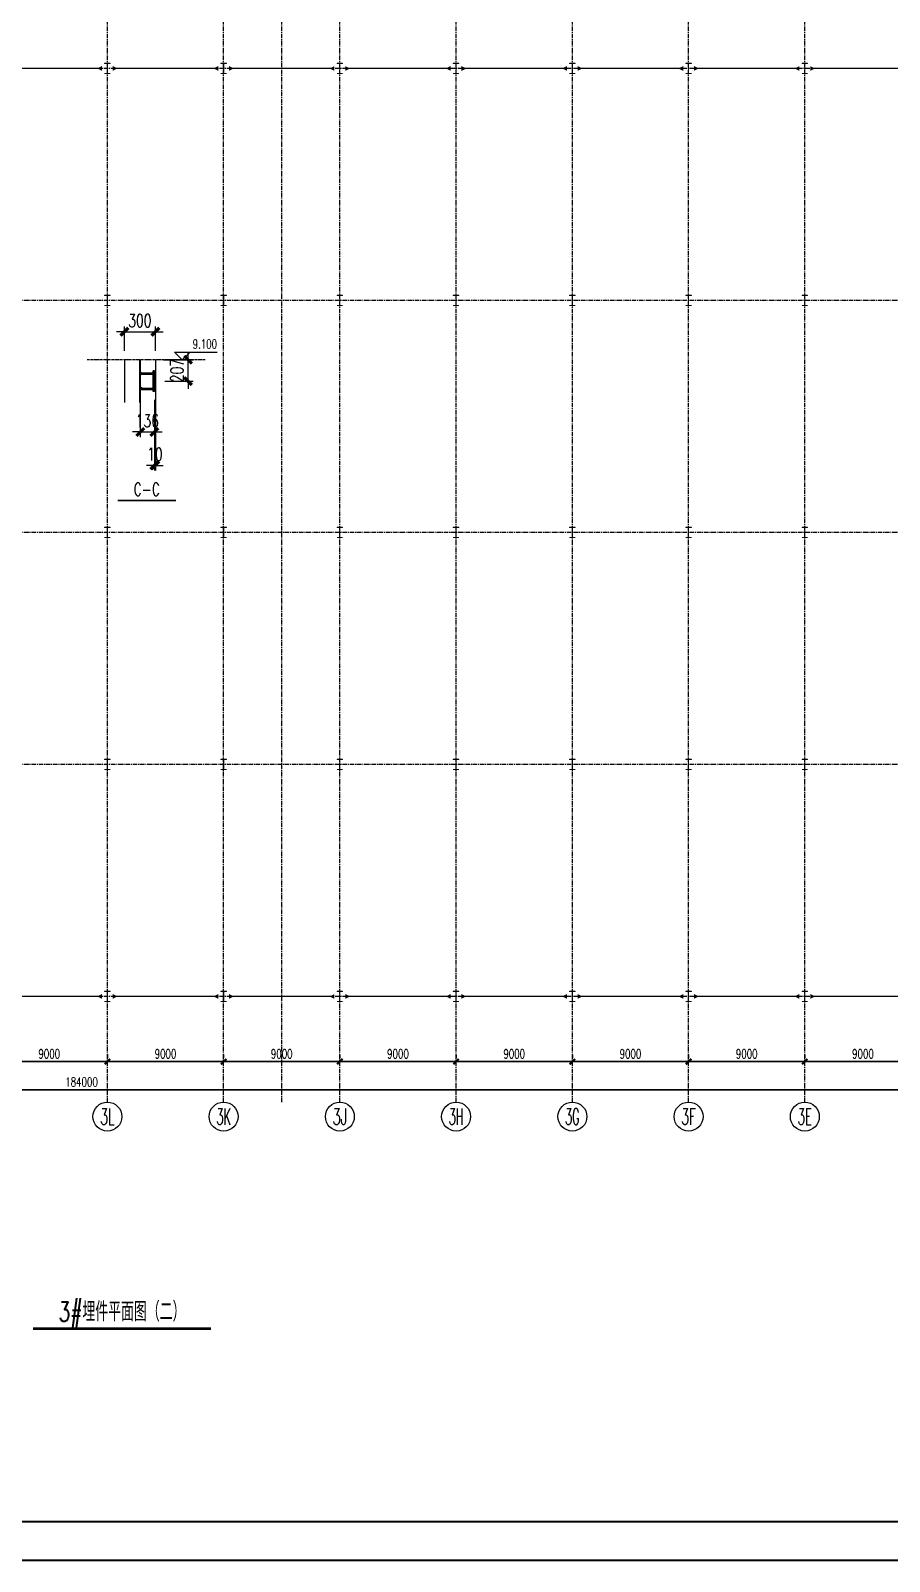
# Model space of a CAD drawing. Extents: x 782294 to 1727252, y -631030 to 17645.
# Drawn here: x 1340188 to 1406681, y -631030 to -512591 of the extents above; entities that cross this region are included whole.
import ezdxf
from ezdxf.enums import TextEntityAlignment as Align

# ---------------------------------------------------------------- set-up
doc = ezdxf.new("R2010")
doc.units = 0
for name, pattern in [('CENTER', [2, 1.25, -0.25, 0.25, -0.25]), ('ZN-CENTER', [2, 1.25, -0.25, 0.25, -0.25]), ('ZN-DASH', [0.35, 0.25, -0.1])]:
    doc.linetypes.add(name, pattern=pattern)
doc.layers.get('Defpoints').update_dxf_attribs({"color": 210})
for name, color, linetype in [('!ZN3-铝板幕墙-3', 3, 'Continuous'), ('!ZN5-钢材投影-40', 40, 'Continuous'), ('!ZN5-钢材断面-2', 2, 'Continuous'), ('!ZN6-虚线-8', 8, 'ZN-DASH'), ('!ZN6-轴线-1', 1, 'ZN-CENTER'), ('0-cxFrame', 155, 'Continuous'), ('3符号', 3, 'Continuous'), ('A-WINDOW', 140, 'Continuous'), ('DIM', 173, 'Continuous'), ('DOTE', 1, 'CENTER'), ('结构轮廓线', 1, 'Continuous')]:
    doc.layers.add(name, color=color, linetype=linetype)
for name, color, linetype, lineweight in [('0-cxText', 131, 'Continuous', 25), ('S-bea', 40, 'Continuous', 0), ('S-col', 2, 'Continuous', 0), ('梁', 4, 'Continuous', 18), ('砼柱', 2, 'Continuous', 35), ('细线', 11, 'Continuous', 9)]:
    doc.layers.add(name, color=color, linetype=linetype, lineweight=lineweight)
doc.styles.add('_TCH_AXIS', font='COMPLEX', dxfattribs={"bigfont": 'GBCBIG'})
doc.styles.add('cx_tuming', font='simhei.ttf')
doc.styles.add('cx_tuqian1', font='')
doc.styles.add('DHTEXT-1', font='romans.shx', dxfattribs={"width": 0.7, "bigfont": 'chinese.shx'})
doc.styles.add('卓越符号', font='ROMANS.shx', dxfattribs={"width": 0.7, "bigfont": 'CHINESE.shx'})
doc.styles.add('黑体', font='simhei.ttf', dxfattribs={"height": 12})
doc.styles.get('cx_tuqian1').set_extended_font_data('SimSun')
doc.dimstyles.new('ZN280', dxfattribs={"dimscale": 280, "dimtxt": 2.5, "dimasz": 1.5, "dimexe": 1, "dimexo": 2, "dimgap": 0.9, "dimtad": 1, "dimdec": 0, "dimdsep": 46, "dimtxsty": 'DHTEXT-1', "dimblk": 'ARCHTICK', "dimcen": 2.5, "dimclrd": 173, "dimclre": 173, "dimclrt": 7, "dimazin": 2, "dimtfac": 1, "dimtdec": 0, "dimtix": 1, "dimtmove": 2, "dimatfit": 3, "dimfxl": 0, "dimarcsym": 0})
doc.dimstyles.new('ZN50', dxfattribs={"dimscale": 50, "dimtxt": 2.5, "dimasz": 1.5, "dimexe": 1, "dimexo": 2, "dimgap": 0.9, "dimtad": 1, "dimdec": 0, "dimdsep": 46, "dimtxsty": 'DHTEXT-1', "dimblk": 'ARCHTICK', "dimcen": 2.5, "dimclrd": 173, "dimclre": 173, "dimclrt": 7, "dimazin": 2, "dimtfac": 1, "dimtdec": 0, "dimtix": 1, "dimtmove": 2, "dimatfit": 3, "dimfxl": 0, "dimtolj": 1, "dimtzin": 12, "dimarcsym": 0})

# ---------------------------------------------------------------- blocks, each defined once
blk = doc.blocks.new('TK22.A1 L(Dragon)')
at = {"layer": '0-cxFrame', "color": 7, "const_width": 0.5}
blk.add_lwpolyline([(0, 0), (-841, 0), (-841, 594), (0, 594)], close=True, dxfattribs=at)
at = {"layer": '0-cxFrame', "const_width": 0.5}
blk.add_lwpolyline([(-80, 10), (-821, 10), (-821, 584), (-80, 584)], close=True, dxfattribs=at)
at = {"style": '黑体', "flags": 4}
blk.add_attdef('图幅', text='', height=3.3, dxfattribs=at).set_placement((-40, 3), align=Align.RIGHT)
at = {"layer": '0-cxText', "flags": 4}
for tag, height, style, p in [('建设单位', 3.5, 'cx_tuming', (-45, 240)), ('项目名称', 3.5, 'cx_tuming', (-45, 210)), ('子项名称', 3.5, 'cx_tuming', (-45, 180)), ('工程编号', 3.3, 'cx_tuqian1', (-35, 165)), ('图名1', 3.5, 'cx_tuming', (-45, 87)), ('图名2', 3.5, 'cx_tuming', (-45, 79)), ('图名3', 3.5, 'cx_tuming', (-45, 71)), ('出图日期', 3.3, 'cx_tuqian1', (-39, 60)), ('专业', 3.3, 'cx_tuqian1', (-55, 52)), ('图号', 3.3, 'cx_tuqian1', (-55, 44)), ('版次', 3.3, 'cx_tuqian1', (-20, 44))]:
    blk.add_attdef(tag, text='', height=height, dxfattribs=dict(at, style=style)).set_placement(p, align=Align.MIDDLE)
at = {"layer": 'Defpoints', "color": 6, "flags": 4}
for tag, height, style, p in [('tufu', 3.3, '黑体', (-12, 12)), ('dwfname', 4, 'cx_tuqian1', (-80, 3))]:
    blk.add_attdef(tag, text='', height=height, dxfattribs=dict(at, style=style)).set_placement(p, align=Align.RIGHT)
blk = doc.blocks.new('_ArchTick')
at = {"color": 0, "linetype": 'ByBlock', "const_width": 0.4}
blk.add_lwpolyline([(-0.5, -0.5), (0.5, 0.5)], dxfattribs=at)
blk = doc.blocks.new('*D245')
at = {"layer": 'Defpoints', "color": 0, "ltscale": 500, "transparency": 16777216}
for p in [(1301718, -462618), (1301418, -462903), (1301718, -462903)]:
    blk.add_point(p, dxfattribs=at)
at = {"layer": 'DIM', "color": 173, "linetype": 'ByBlock', "lineweight": -2, "ltscale": 500, "transparency": 16777216}
for p, q in [((1301418, -462618), (1301343, -462618)), ((1301418, -462803), (1301418, -462568)), ((1301418, -462618), (1301718, -462618)), ((1301718, -462803), (1301718, -462568)), ((1301718, -462618), (1301793, -462618))]:
    blk.add_line(p, q, dxfattribs=at)
at = {"layer": 'DIM', "color": 173, "lineweight": -2, "ltscale": 500, "transparency": 16777216, "xscale": 75, "yscale": 75, "zscale": 75}
blk.add_blockref('_ArchTick', (1301418, -462618), dxfattribs=at)
at = {"layer": 'DIM', "color": 173, "lineweight": -2, "ltscale": 500, "transparency": 16777216, "xscale": 75, "yscale": 75, "zscale": 75, "rotation": 180}
blk.add_blockref('_ArchTick', (1301718, -462618), dxfattribs=at)
at = {"layer": 'DIM', "color": 7, "ltscale": 500, "transparency": 16777216, "insert": (1301568, -462510), "char_height": 125, "attachment_point": 5, "style": 'DHTEXT-1'}
blk.add_mtext('\\A1;300', dxfattribs=at)
blk = doc.blocks.new('*D246')
at = {"layer": 'Defpoints', "color": 0, "ltscale": 500, "transparency": 16777216}
for p in [(1301708, -463177), (1301718, -463177), (1301718, -463910)]:
    blk.add_point(p, dxfattribs=at)
at = {"layer": 'DIM', "color": 173, "linetype": 'ByBlock', "lineweight": -2, "ltscale": 500, "transparency": 16777216}
for p, q in [((1301708, -463277), (1301708, -463960)), ((1301718, -463277), (1301718, -463960)), ((1301708, -463910), (1301633, -463910)), ((1301708, -463910), (1301718, -463910)), ((1301718, -463910), (1301793, -463910))]:
    blk.add_line(p, q, dxfattribs=at)
at = {"layer": 'DIM', "color": 173, "lineweight": -2, "ltscale": 500, "transparency": 16777216, "xscale": 75, "yscale": 75, "zscale": 75}
blk.add_blockref('_ArchTick', (1301708, -463910), dxfattribs=at)
at = {"layer": 'DIM', "color": 173, "lineweight": -2, "ltscale": 500, "transparency": 16777216, "xscale": 75, "yscale": 75, "zscale": 75, "rotation": 180}
blk.add_blockref('_ArchTick', (1301718, -463910), dxfattribs=at)
at = {"layer": 'DIM', "color": 7, "ltscale": 500, "transparency": 16777216, "insert": (1301713, -463802), "char_height": 125, "attachment_point": 5, "style": 'DHTEXT-1'}
blk.add_mtext('\\A1;10', dxfattribs=at)
blk = doc.blocks.new('*D247')
at = {"layer": 'Defpoints', "color": 0, "ltscale": 500, "transparency": 16777216}
for p in [(1301572, -463177), (1301708, -463177), (1301708, -463587)]:
    blk.add_point(p, dxfattribs=at)
at = {"layer": 'DIM', "color": 173, "linetype": 'ByBlock', "lineweight": -2, "ltscale": 500, "transparency": 16777216}
for p, q in [((1301572, -463277), (1301572, -463637)), ((1301708, -463277), (1301708, -463637)), ((1301572, -463587), (1301497, -463587)), ((1301572, -463587), (1301708, -463587)), ((1301708, -463587), (1301783, -463587))]:
    blk.add_line(p, q, dxfattribs=at)
at = {"layer": 'DIM', "color": 173, "lineweight": -2, "ltscale": 500, "transparency": 16777216, "xscale": 75, "yscale": 75, "zscale": 75}
blk.add_blockref('_ArchTick', (1301572, -463587), dxfattribs=at)
at = {"layer": 'DIM', "color": 173, "lineweight": -2, "ltscale": 500, "transparency": 16777216, "xscale": 75, "yscale": 75, "zscale": 75, "rotation": 180}
blk.add_blockref('_ArchTick', (1301708, -463587), dxfattribs=at)
at = {"layer": 'DIM', "color": 7, "ltscale": 500, "transparency": 16777216, "insert": (1301640, -463479), "char_height": 125, "attachment_point": 5, "style": 'DHTEXT-1'}
blk.add_mtext('\\A1;136', dxfattribs=at)
blk = doc.blocks.new('*U28')
at = {"const_width": 0.7}
blk.add_lwpolyline([(-11.29, 0), (11.29, 0)], dxfattribs=at)
at = {"color": 0, "style": '卓越符号', "width": 0.7, "flags": 8}
blk.add_attdef('图名', text='', height=5, dxfattribs=at).set_placement((0, 1.85), align=Align.CENTER)
blk.add_attdef('比例', (14.09, 1.85), '', height=4, dxfattribs=at)
blk = doc.blocks.new('*U24')
at = {"ltscale": 10}
blk.add_line((3.48, 0), (-6.85, 0), dxfattribs=at)
blk.add_lwpolyline([(3, 3), (0, 0), (-3, 3), (13.45, 3)])
at = {"color": 0, "style": '卓越符号', "width": 0.7, "flags": 8}
blk.add_attdef('±0.000', text='', height=3.5, dxfattribs=at).set_placement((13.45, 4.35), align=Align.RIGHT)
blk = doc.blocks.new('*D260')
at = {"layer": 'Defpoints', "color": 0, "ltscale": 500, "transparency": 16777216}
for p in [(1301696, -462889), (1302034, -462889), (1301708, -463096)]:
    blk.add_point(p, dxfattribs=at)
at = {"layer": 'DIM', "color": 173, "linetype": 'ByBlock', "lineweight": -2, "ltscale": 500, "transparency": 16777216}
for p, q in [((1301796, -462889), (1302084, -462889)), ((1302034, -462889), (1302034, -462814)), ((1302034, -463096), (1302034, -462889)), ((1301808, -463096), (1302084, -463096)), ((1302034, -463096), (1302034, -463171))]:
    blk.add_line(p, q, dxfattribs=at)
at = {"layer": 'DIM', "color": 173, "lineweight": -2, "ltscale": 500, "transparency": 16777216, "xscale": 75, "yscale": 75, "zscale": 75}
for p, rotation in [((1302034, -462889), 270), ((1302034, -463096), 90)]:
    blk.add_blockref('_ArchTick', p, dxfattribs=dict(at, rotation=rotation))
at = {"layer": 'DIM', "color": 7, "ltscale": 500, "transparency": 16777216, "insert": (1301927, -462993), "char_height": 125, "attachment_point": 5, "rotation": 90, "style": 'DHTEXT-1'}
blk.add_mtext('\\A1;207', dxfattribs=at)
blk = doc.blocks.new('*U293')
at = {"const_width": 0.7}
blk.add_lwpolyline([(-22.96, 0), (22.96, 0)], dxfattribs=at)
at = {"color": 0, "style": '卓越符号', "width": 0.7, "flags": 8}
blk.add_attdef('图名', text='', height=5, dxfattribs=at).set_placement((0, 1.85), align=Align.CENTER)
blk.add_attdef('比例', (25.76, 1.85), '', height=4, dxfattribs=at)
blk = doc.blocks.new('*D441')
at = {"layer": 'Defpoints', "color": 0, "ltscale": 2800, "transparency": 16777216}
for p in [(85000, -5042), (94000, -5042), (94000, -5042)]:
    blk.add_point(p, dxfattribs=at)
at = {"layer": 'DIM', "color": 173, "linetype": 'ByBlock', "lineweight": -2, "ltscale": 2800, "transparency": 16777216}
for p, q in [((85000, -4482), (85000, -4762)), ((94000, -4482), (94000, -4762)), ((85000, -5042), (94000, -5042))]:
    blk.add_line(p, q, dxfattribs=at)
at = {"layer": 'DIM', "color": 173, "lineweight": -2, "ltscale": 2800, "transparency": 16777216, "xscale": 420, "yscale": 420, "zscale": 420, "rotation": 180}
blk.add_blockref('_ArchTick', (85000, -5042), dxfattribs=at)
at = {"layer": 'DIM', "color": 173, "lineweight": -2, "ltscale": 2800, "transparency": 16777216, "xscale": 420, "yscale": 420, "zscale": 420}
blk.add_blockref('_ArchTick', (94000, -5042), dxfattribs=at)
at = {"layer": 'DIM', "color": 7, "ltscale": 2800, "transparency": 16777216, "insert": (89500, -4440), "char_height": 700, "attachment_point": 5, "style": 'DHTEXT-1'}
blk.add_mtext('9000', dxfattribs=at)
blk = doc.blocks.new('*D442')
at = {"layer": 'Defpoints', "color": 0, "ltscale": 2800, "transparency": 16777216}
for p in [(94000, -5042), (103000, -5042), (103000, -5042)]:
    blk.add_point(p, dxfattribs=at)
at = {"layer": 'DIM', "color": 173, "linetype": 'ByBlock', "lineweight": -2, "ltscale": 2800, "transparency": 16777216}
for p, q in [((94000, -4482), (94000, -4762)), ((103000, -4482), (103000, -4762)), ((94000, -5042), (103000, -5042))]:
    blk.add_line(p, q, dxfattribs=at)
at = {"layer": 'DIM', "color": 173, "lineweight": -2, "ltscale": 2800, "transparency": 16777216, "xscale": 420, "yscale": 420, "zscale": 420, "rotation": 180}
blk.add_blockref('_ArchTick', (94000, -5042), dxfattribs=at)
at = {"layer": 'DIM', "color": 173, "lineweight": -2, "ltscale": 2800, "transparency": 16777216, "xscale": 420, "yscale": 420, "zscale": 420}
blk.add_blockref('_ArchTick', (103000, -5042), dxfattribs=at)
at = {"layer": 'DIM', "color": 7, "ltscale": 2800, "transparency": 16777216, "insert": (98500, -4440), "char_height": 700, "attachment_point": 5, "style": 'DHTEXT-1'}
blk.add_mtext('9000', dxfattribs=at)
blk = doc.blocks.new('*D443')
at = {"layer": 'Defpoints', "color": 0, "ltscale": 2800, "transparency": 16777216}
for p in [(103000, -5042), (112000, -5042), (112000, -5075)]:
    blk.add_point(p, dxfattribs=at)
at = {"layer": 'DIM', "color": 173, "linetype": 'ByBlock', "lineweight": -2, "ltscale": 2800, "transparency": 16777216}
for p, q in [((103000, -4482), (103000, -4762)), ((112000, -4515), (112000, -4762)), ((103000, -5042), (112000, -5042))]:
    blk.add_line(p, q, dxfattribs=at)
at = {"layer": 'DIM', "color": 173, "lineweight": -2, "ltscale": 2800, "transparency": 16777216, "xscale": 420, "yscale": 420, "zscale": 420, "rotation": 180}
blk.add_blockref('_ArchTick', (103000, -5042), dxfattribs=at)
at = {"layer": 'DIM', "color": 173, "lineweight": -2, "ltscale": 2800, "transparency": 16777216, "xscale": 420, "yscale": 420, "zscale": 420}
blk.add_blockref('_ArchTick', (112000, -5042), dxfattribs=at)
at = {"layer": 'DIM', "color": 7, "ltscale": 2800, "transparency": 16777216, "insert": (107500, -4440), "char_height": 700, "attachment_point": 5, "style": 'DHTEXT-1'}
blk.add_mtext('9000', dxfattribs=at)
blk = doc.blocks.new('*D444')
at = {"layer": 'Defpoints', "color": 0, "ltscale": 2800, "transparency": 16777216}
for p in [(112000, -5075), (121000, -5042), (121000, -5075)]:
    blk.add_point(p, dxfattribs=at)
at = {"layer": 'DIM', "color": 173, "linetype": 'ByBlock', "lineweight": -2, "ltscale": 2800, "transparency": 16777216}
for p, q in [((112000, -4515), (112000, -4762)), ((121000, -4515), (121000, -4762)), ((112000, -5042), (121000, -5042))]:
    blk.add_line(p, q, dxfattribs=at)
at = {"layer": 'DIM', "color": 173, "lineweight": -2, "ltscale": 2800, "transparency": 16777216, "xscale": 420, "yscale": 420, "zscale": 420, "rotation": 180}
blk.add_blockref('_ArchTick', (112000, -5042), dxfattribs=at)
at = {"layer": 'DIM', "color": 173, "lineweight": -2, "ltscale": 2800, "transparency": 16777216, "xscale": 420, "yscale": 420, "zscale": 420}
blk.add_blockref('_ArchTick', (121000, -5042), dxfattribs=at)
at = {"layer": 'DIM', "color": 7, "ltscale": 2800, "transparency": 16777216, "insert": (116500, -4440), "char_height": 700, "attachment_point": 5, "style": 'DHTEXT-1'}
blk.add_mtext('9000', dxfattribs=at)
blk = doc.blocks.new('*D445')
at = {"layer": 'Defpoints', "color": 0, "ltscale": 2800, "transparency": 16777216}
for p in [(121000, -5075), (130000, -5042), (130000, -5075)]:
    blk.add_point(p, dxfattribs=at)
at = {"layer": 'DIM', "color": 173, "linetype": 'ByBlock', "lineweight": -2, "ltscale": 2800, "transparency": 16777216}
for p, q in [((121000, -4515), (121000, -4762)), ((130000, -4515), (130000, -4762)), ((121000, -5042), (130000, -5042))]:
    blk.add_line(p, q, dxfattribs=at)
at = {"layer": 'DIM', "color": 173, "lineweight": -2, "ltscale": 2800, "transparency": 16777216, "xscale": 420, "yscale": 420, "zscale": 420, "rotation": 180}
blk.add_blockref('_ArchTick', (121000, -5042), dxfattribs=at)
at = {"layer": 'DIM', "color": 173, "lineweight": -2, "ltscale": 2800, "transparency": 16777216, "xscale": 420, "yscale": 420, "zscale": 420}
blk.add_blockref('_ArchTick', (130000, -5042), dxfattribs=at)
at = {"layer": 'DIM', "color": 7, "ltscale": 2800, "transparency": 16777216, "insert": (125500, -4440), "char_height": 700, "attachment_point": 5, "style": 'DHTEXT-1'}
blk.add_mtext('9000', dxfattribs=at)
blk = doc.blocks.new('*D446')
at = {"layer": 'Defpoints', "color": 0, "ltscale": 2800, "transparency": 16777216}
for p in [(130000, -5075), (139000, -5042), (139000, -5075)]:
    blk.add_point(p, dxfattribs=at)
at = {"layer": 'DIM', "color": 173, "linetype": 'ByBlock', "lineweight": -2, "ltscale": 2800, "transparency": 16777216}
for p, q in [((130000, -4515), (130000, -4762)), ((139000, -4515), (139000, -4762)), ((130000, -5042), (139000, -5042))]:
    blk.add_line(p, q, dxfattribs=at)
at = {"layer": 'DIM', "color": 173, "lineweight": -2, "ltscale": 2800, "transparency": 16777216, "xscale": 420, "yscale": 420, "zscale": 420, "rotation": 180}
blk.add_blockref('_ArchTick', (130000, -5042), dxfattribs=at)
at = {"layer": 'DIM', "color": 173, "lineweight": -2, "ltscale": 2800, "transparency": 16777216, "xscale": 420, "yscale": 420, "zscale": 420}
blk.add_blockref('_ArchTick', (139000, -5042), dxfattribs=at)
at = {"layer": 'DIM', "color": 7, "ltscale": 2800, "transparency": 16777216, "insert": (134500, -4440), "char_height": 700, "attachment_point": 5, "style": 'DHTEXT-1'}
blk.add_mtext('9000', dxfattribs=at)
blk = doc.blocks.new('*D447')
at = {"layer": 'Defpoints', "color": 0, "ltscale": 2800, "transparency": 16777216}
for p in [(139000, -5075), (148000, -5042), (148000, -5075)]:
    blk.add_point(p, dxfattribs=at)
at = {"layer": 'DIM', "color": 173, "linetype": 'ByBlock', "lineweight": -2, "ltscale": 2800, "transparency": 16777216}
for p, q in [((139000, -4515), (139000, -4762)), ((148000, -4515), (148000, -4762)), ((139000, -5042), (148000, -5042))]:
    blk.add_line(p, q, dxfattribs=at)
at = {"layer": 'DIM', "color": 173, "lineweight": -2, "ltscale": 2800, "transparency": 16777216, "xscale": 420, "yscale": 420, "zscale": 420, "rotation": 180}
blk.add_blockref('_ArchTick', (139000, -5042), dxfattribs=at)
at = {"layer": 'DIM', "color": 173, "lineweight": -2, "ltscale": 2800, "transparency": 16777216, "xscale": 420, "yscale": 420, "zscale": 420}
blk.add_blockref('_ArchTick', (148000, -5042), dxfattribs=at)
at = {"layer": 'DIM', "color": 7, "ltscale": 2800, "transparency": 16777216, "insert": (143500, -4440), "char_height": 700, "attachment_point": 5, "style": 'DHTEXT-1'}
blk.add_mtext('9000', dxfattribs=at)
blk = doc.blocks.new('*D448')
at = {"layer": 'Defpoints', "color": 0, "ltscale": 2800, "transparency": 16777216}
for p in [(148000, -5075), (157000, -5042), (157000, -5075)]:
    blk.add_point(p, dxfattribs=at)
at = {"layer": 'DIM', "color": 173, "linetype": 'ByBlock', "lineweight": -2, "ltscale": 2800, "transparency": 16777216}
for p, q in [((148000, -4515), (148000, -4762)), ((157000, -4515), (157000, -4762)), ((148000, -5042), (157000, -5042))]:
    blk.add_line(p, q, dxfattribs=at)
at = {"layer": 'DIM', "color": 173, "lineweight": -2, "ltscale": 2800, "transparency": 16777216, "xscale": 420, "yscale": 420, "zscale": 420, "rotation": 180}
blk.add_blockref('_ArchTick', (148000, -5042), dxfattribs=at)
at = {"layer": 'DIM', "color": 173, "lineweight": -2, "ltscale": 2800, "transparency": 16777216, "xscale": 420, "yscale": 420, "zscale": 420}
blk.add_blockref('_ArchTick', (157000, -5042), dxfattribs=at)
at = {"layer": 'DIM', "color": 7, "ltscale": 2800, "transparency": 16777216, "insert": (152500, -4440), "char_height": 700, "attachment_point": 5, "style": 'DHTEXT-1'}
blk.add_mtext('9000', dxfattribs=at)
blk = doc.blocks.new('*D484')
at = {"layer": 'Defpoints', "color": 0, "ltscale": 2800, "transparency": 16777216}
for p in [(0, -6374), (184000, -6374), (0, -7223)]:
    blk.add_point(p, dxfattribs=at)
at = {"layer": 'DIM', "color": 173, "linetype": 'ByBlock', "lineweight": -2, "ltscale": 2800, "transparency": 16777216}
for p, q in [((0, -6934), (0, -7503)), ((184000, -6934), (184000, -7503)), ((184000, -7223), (0, -7223))]:
    blk.add_line(p, q, dxfattribs=at)
at = {"layer": 'DIM', "color": 173, "lineweight": -2, "ltscale": 2800, "transparency": 16777216, "xscale": 420, "yscale": 420, "zscale": 420, "rotation": 180}
blk.add_blockref('_ArchTick', (0, -7223), dxfattribs=at)
at = {"layer": 'DIM', "color": 173, "lineweight": -2, "ltscale": 2800, "transparency": 16777216, "xscale": 420, "yscale": 420, "zscale": 420}
blk.add_blockref('_ArchTick', (184000, -7223), dxfattribs=at)
at = {"layer": 'DIM', "color": 7, "ltscale": 2800, "transparency": 16777216, "insert": (92000, -6621), "char_height": 700, "attachment_point": 5, "style": 'DHTEXT-1'}
blk.add_mtext('184000', dxfattribs=at)
blk = doc.blocks.new('卓越-轴号')
blk.add_circle((0, 0), 4)
at = {"color": 0, "style": '_TCH_AXIS', "width": 1.041667, "flags": 8}
blk.add_attdef('A', text='', height=4.48, dxfattribs=at).set_placement((-2, -2.24), (2, -2.24), align=Align.FIT)
blk = doc.blocks.new('20250922151808')
at = {"layer": 'S-col'}
blk.add_lwpolyline([(-165069, 621020), (-164639, 621020), (-164639, 621002), (-164848, 621002), (-164848, 620238), (-164639, 620238), (-164639, 620220), (-165069, 620220), (-165069, 620238), (-164860, 620238), (-164860, 621002), (-165069, 621002)], close=True, dxfattribs=at)
blk = doc.blocks.new('A$Cb80b48e2')
at = {"layer": 'S-bea'}
for points in [[(93585, 71800, 375, 0, 0), (93210, 71800, 375, 0, 0)], [(94415, 71800, 375, 0, 0), (94790, 71800, 375, 0, 0)], [(102585, 71800, 375, 0, 0), (102210, 71800, 375, 0, 0)], [(103415, 71800, 375, 0, 0), (103790, 71800, 375, 0, 0)], [(111585, 71800, 375, 0, 0), (111210, 71800, 375, 0, 0)], [(112415, 71800, 375, 0, 0), (112790, 71800, 375, 0, 0)], [(120585, 71800, 375, 0, 0), (120210, 71800, 375, 0, 0)], [(121415, 71800, 375, 0, 0), (121790, 71800, 375, 0, 0)], [(129585, 71800, 375, 0, 0), (129210, 71800, 375, 0, 0)], [(130415, 71800, 375, 0, 0), (130790, 71800, 375, 0, 0)], [(138585, 71800, 375, 0, 0), (138210, 71800, 375, 0, 0)], [(139415, 71800, 375, 0, 0), (139790, 71800, 375, 0, 0)], [(147585, 71800, 375, 0, 0), (147210, 71800, 375, 0, 0)], [(148415, 71800, 375, 0, 0), (148790, 71800, 375, 0, 0)], [(93585, 0, 375, 0, 0), (93210, 0, 375, 0, 0)], [(94415, 0, 375, 0, 0), (94790, 0, 375, 0, 0)], [(102585, 0, 375, 0, 0), (102210, 0, 375, 0, 0)], [(103415, 0, 375, 0, 0), (103790, 0, 375, 0, 0)], [(111585, 0, 375, 0, 0), (111210, 0, 375, 0, 0)], [(112415, 0, 375, 0, 0), (112790, 0, 375, 0, 0)], [(120585, 0, 375, 0, 0), (120210, 0, 375, 0, 0)], [(121415, 0, 375, 0, 0), (121790, 0, 375, 0, 0)], [(129585, 0, 375, 0, 0), (129210, 0, 375, 0, 0)], [(130415, 0, 375, 0, 0), (130790, 0, 375, 0, 0)], [(138585, 0, 375, 0, 0), (138210, 0, 375, 0, 0)], [(139415, 0, 375, 0, 0), (139790, 0, 375, 0, 0)], [(147585, 0, 375, 0, 0), (147210, 0, 375, 0, 0)], [(148415, 0, 375, 0, 0), (148790, 0, 375, 0, 0)]]:
    blk.add_lwpolyline(points, format="xyseb", dxfattribs=at)
at = {"layer": '梁', "linetype": 'Continuous', "const_width": 100}
for points in [[(85415, 71800), (93585, 71800)], [(94415, 71800), (102585, 71800)], [(103415, 71800), (111585, 71800)], [(112415, 71800), (120585, 71800)], [(121415, 71800), (129585, 71800)], [(130415, 71800), (138585, 71800)], [(139415, 71800), (147585, 71800)], [(148415, 71800), (156585, 71800)], [(85415, 0), (93585, 0)], [(94415, 0), (102585, 0)], [(103415, 0), (111585, 0)], [(112415, 0), (120585, 0)], [(121415, 0), (129585, 0)], [(130415, 0), (138585, 0)], [(139415, 0), (147585, 0)], [(148415, 0), (156585, 0)]]:
    blk.add_lwpolyline(points, dxfattribs=at)
at = {"layer": 'A-WINDOW'}
for p in [(258854, -548820), (267854, -548820), (276854, -548820), (285854, -548820), (294854, -548820), (303854, -548820), (312854, -548820), (258854, -566770), (267854, -566770), (276854, -566770), (285854, -566770), (294854, -566770), (303854, -566770), (312854, -566770), (258854, -584720), (267854, -584720), (276854, -584720), (285854, -584720), (294854, -584720), (303854, -584720), (312854, -584720), (258854, -602670), (267854, -602670), (276854, -602670), (285854, -602670), (294854, -602670), (303854, -602670), (312854, -602670), (258854, -620620), (267854, -620620), (276854, -620620), (285854, -620620), (294854, -620620), (303854, -620620), (312854, -620620)]:
    blk.add_blockref('20250922151808', p, dxfattribs=at)
blk = doc.blocks.new('20250904111002')
at = {"layer": '细线', "ltscale": 30}
h = blk.add_hatch(color=8, dxfattribs=at)
h.dxf.hatch_style = 1
h.paths.add_polyline_path([(-51, 1235.9), (-63, 1235.9), (-63, 1223.9)])
h = blk.add_hatch(color=8, dxfattribs=at)
h.dxf.hatch_style = 1
h.paths.add_polyline_path([(49, 1235.9), (61, 1235.9), (61, 1223.9)])
h = blk.add_hatch(color=8, dxfattribs=at)
h.dxf.hatch_style = 1
h.paths.add_polyline_path([(-51, 1073.9), (-63, 1073.9), (-63, 1085.9)])
h = blk.add_hatch(color=8, dxfattribs=at)
h.dxf.hatch_style = 1
h.paths.add_polyline_path([(49, 1073.9), (61, 1073.9), (61, 1085.9)])
at = {"layer": '!ZN5-钢材投影-40', "ltscale": 0.3}
for p, q in [((-48, 1223.9), (-63, 1208.9)), ((-48, 1085.9), (-63, 1100.9))]:
    blk.add_line(p, q, dxfattribs=at)
at = {"layer": '!ZN5-钢材断面-2'}
for p, q in [((-63, 1235.9), (61, 1235.9)), ((-63, 1223.9), (61, 1223.9)), ((61, 1054.9), (61, 1254.9)), ((73, 1254.9), (61, 1254.9)), ((73, 1054.9), (73, 1254.9)), ((-63, 1085.9), (61, 1085.9)), ((-63, 1073.9), (61, 1073.9)), ((73, 1054.9), (61, 1054.9))]:
    blk.add_line(p, q, dxfattribs=at)
at = {"layer": '!ZN6-虚线-8', "color": 8, "linetype": 'ZN-DASH', "ltscale": 30}
for p, q in [((-217, 1361.5), (-217, 949.1)), ((-71, 1361.5), (-71, 949.1)), ((-63, 1361.5), (-63, 949.1)), ((83, 1361.5), (83, 949.1))]:
    blk.add_line(p, q, dxfattribs=at)
at = {"layer": '!ZN6-轴线-1', "linetype": 'ZN-CENTER', "ltscale": 20}
blk.add_line((565.6, 1361.5), (-577.8, 1361.5), dxfattribs=at)
at = {"ltscale": 30}
for points in [[(-51, 1235.9), (-63, 1235.9), (-63, 1223.9)], [(49, 1235.9), (61, 1235.9), (61, 1223.9)], [(-51, 1073.9), (-63, 1073.9), (-63, 1085.9)], [(49, 1073.9), (61, 1073.9), (61, 1085.9)]]:
    blk.add_lwpolyline(points, close=True, dxfattribs=at)
at = {"layer": '3符号', "color": 7}
ref = blk.add_blockref('*U24', (343.4, 1361.5), dxfattribs=dict(at, xscale=25, yscale=25, zscale=25))
ref.add_attrib('±0.000', '9.100', dxfattribs={"layer": '0', "color": 0, "height": 87.5, "style": '卓越符号', "width": 0.7}).set_placement((679.7, 1470.2), align=Align.RIGHT)
ref = blk.add_blockref('*U28', (0, 0), dxfattribs=dict(at, xscale=25, yscale=25, zscale=25))
ref.add_attrib('图名', 'C-C', dxfattribs={"layer": '0', "color": 0, "height": 125, "style": '卓越符号', "width": 0.7}).set_placement((0, 46.2), align=Align.CENTER)
at = {"layer": 'DIM', "ltscale": 500}
for base, p1, p2, picture, middle in [((83, 1632.8), (-217, 1347.5), (83, 1347.5), '*D245', (-67, 1740.3)), ((73, 664.1), (-63, 1073.9), (73, 1073.9), '*D247', (5, 771.6)), ((83, 341), (73, 1073.9), (83, 1073.9), '*D246', (78, 448.5))]:
    dim = blk.add_linear_dim(base=base, p1=p1, p2=p2, dimstyle='ZN50', dxfattribs=at)
    dim.commit()
    dim.dimension.update_dxf_attribs({"geometry": picture, "text_midpoint": middle, "insert": (-1301635, 464250.7)})
dim = blk.add_linear_dim(base=(399.1, 1361.5), p1=(73, 1154.9), p2=(61, 1361.5), angle=90, dimstyle='ZN50', dxfattribs=at)
dim.commit()
dim.dimension.update_dxf_attribs({"geometry": '*D260', "text_midpoint": (291.6, 1258.2), "insert": (-1301635, 464250.7)})
blk = doc.blocks.new('A$Cd7b80a86')
at = {"layer": 'DOTE', "ltscale": 280}
for p, q in [((94000, -8180), (94000, 83777.4)), ((103000, -8180), (103000, 83777.4)), ((107500, -8180), (107500, 83777.4)), ((112000, -8180), (112000, 83777.4)), ((121000, -8180), (121000, 83777.4)), ((130000, -8180), (130000, 83777.4)), ((139000, -8180), (139000, 83777.4)), ((148000, -8180), (148000, 83777.4)), ((195431, 71800), (-7455.8, 71800)), ((195431, 53850), (-7455.8, 53850)), ((195431, 35900), (-7455.8, 35900)), ((195431, 17950), (-7455.8, 17950)), ((195431, 0), (-7455.8, 0))]:
    blk.add_line(p, q, dxfattribs=at)
at = {"layer": '3符号', "color": 7}
ref = blk.add_blockref('卓越-轴号', (94000, -9300), dxfattribs=dict(at, xscale=280, yscale=280, zscale=280))
ref.add_attrib('A', '3L', dxfattribs={"layer": '0', "color": 0, "height": 1254.4, "style": '_TCH_AXIS', "width": 0.551471}).set_placement((93440, -9927.2), (94560, -9927.2), align=Align.FIT)
ref = blk.add_blockref('卓越-轴号', (103000, -9300), dxfattribs=dict(at, xscale=280, yscale=280, zscale=280))
ref.add_attrib('A', '3K', dxfattribs={"layer": '0', "color": 0, "height": 1254.4, "style": '_TCH_AXIS', "width": 0.493421}).set_placement((102440, -9927.2), (103560, -9927.2), align=Align.FIT)
ref = blk.add_blockref('卓越-轴号', (112000, -9300), dxfattribs=dict(at, xscale=280, yscale=280, zscale=280))
ref.add_attrib('A', '3J', dxfattribs={"layer": '0', "color": 0, "height": 1254.4, "style": '_TCH_AXIS', "width": 0.625}).set_placement((111440, -9927.2), (112560, -9927.2), align=Align.FIT)
ref = blk.add_blockref('卓越-轴号', (121000, -9300), dxfattribs=dict(at, xscale=280, yscale=280, zscale=280))
ref.add_attrib('A', '3H', dxfattribs={"layer": '0', "color": 0, "height": 1254.4, "style": '_TCH_AXIS', "width": 0.480769}).set_placement((120440, -9927.2), (121560, -9927.2), align=Align.FIT)
ref = blk.add_blockref('卓越-轴号', (130000, -9300), dxfattribs=dict(at, xscale=280, yscale=280, zscale=280))
ref.add_attrib('A', '3G', dxfattribs={"layer": '0', "color": 0, "height": 1254.4, "style": '_TCH_AXIS', "width": 0.506757}).set_placement((129440, -9927.2), (130560, -9927.2), align=Align.FIT)
ref = blk.add_blockref('卓越-轴号', (139000, -9300), dxfattribs=dict(at, xscale=280, yscale=280, zscale=280))
ref.add_attrib('A', '3F', dxfattribs={"layer": '0', "color": 0, "height": 1254.4, "style": '_TCH_AXIS', "width": 0.535714}).set_placement((138440, -9927.2), (139560, -9927.2), align=Align.FIT)
ref = blk.add_blockref('卓越-轴号', (148000, -9300), dxfattribs=dict(at, xscale=280, yscale=280, zscale=280))
ref.add_attrib('A', '3E', dxfattribs={"layer": '0', "color": 0, "height": 1254.4, "style": '_TCH_AXIS', "width": 0.535714}).set_placement((147440, -9927.2), (148560, -9927.2), align=Align.FIT)
at = {"layer": 'DIM', "ltscale": 2800}
for base, p1, p2, picture, middle in [((94000, -5042.5), (85000, -5042.5), (94000, -5042.5), '*D441', (89500, -4440.5)), ((103000, -5042.5), (94000, -5042.5), (103000, -5042.5), '*D442', (98500, -4440.5)), ((112000, -5042.5), (103000, -5042.5), (112000, -5075), '*D443', (107500, -4440.5)), ((121000, -5042.5), (112000, -5075), (121000, -5075), '*D444', (116500, -4440.5)), ((130000, -5042.5), (121000, -5075), (130000, -5075), '*D445', (125500, -4440.5)), ((139000, -5042.5), (130000, -5075), (139000, -5075), '*D446', (134500, -4440.5)), ((148000, -5042.5), (139000, -5075), (148000, -5075), '*D447', (143500, -4440.5)), ((157000, -5042.5), (148000, -5075), (157000, -5075), '*D448', (152500, -4440.5))]:
    dim = blk.add_linear_dim(base=base, p1=p1, p2=p2, angle=180, dimstyle='ZN280', dxfattribs=at)
    dim.commit()
    dim.dimension.update_dxf_attribs({"geometry": picture, "text_midpoint": middle})
dim = blk.add_aligned_dim(p1=(184000, -6373.5), p2=(0, -6373.5), distance=849.5, dimstyle='ZN280', dxfattribs=at)
dim.commit()
dim.dimension.update_dxf_attribs({"geometry": '*D484', "text_midpoint": (92000, -6621)})

msp = doc.modelspace()

# ---------------------------------------------------------------- block references
at = {"layer": '!ZN3-铝板幕墙-3', "ltscale": 1750}
msp.add_blockref('A$Cb80b48e2', (1252132.7, -587318.4), dxfattribs=at)
at = {"layer": '0-cxFrame', "xscale": 300, "yscale": 300, "zscale": 300}
msp.add_blockref('TK22.A1 L(Dragon)', (1474876.7, -630955.4), dxfattribs=at)
at = {"layer": '3符号', "color": 7}
ref = msp.add_blockref('*U293', (1347268.2, -613013.9), dxfattribs=dict(at, xscale=300, yscale=300, zscale=300))
ref.add_attrib('图名', '3#埋件平面图（二）', dxfattribs={"layer": '0', "color": 0, "height": 1500, "style": '卓越符号', "width": 0.7}).set_placement((1347268.2, -612459.9), align=Align.CENTER)
at = {"layer": '砼柱', "ltscale": 500}
msp.add_blockref('A$Cd7b80a86', (1252132.7, -587318.4), dxfattribs=at)
at = {"layer": '结构轮廓线', "ltscale": 1750, "xscale": 8, "yscale": 8, "zscale": 8}
msp.add_blockref('20250904111002', (1349186, -548954.3), dxfattribs=at)

doc.saveas('drawing.dxf')
